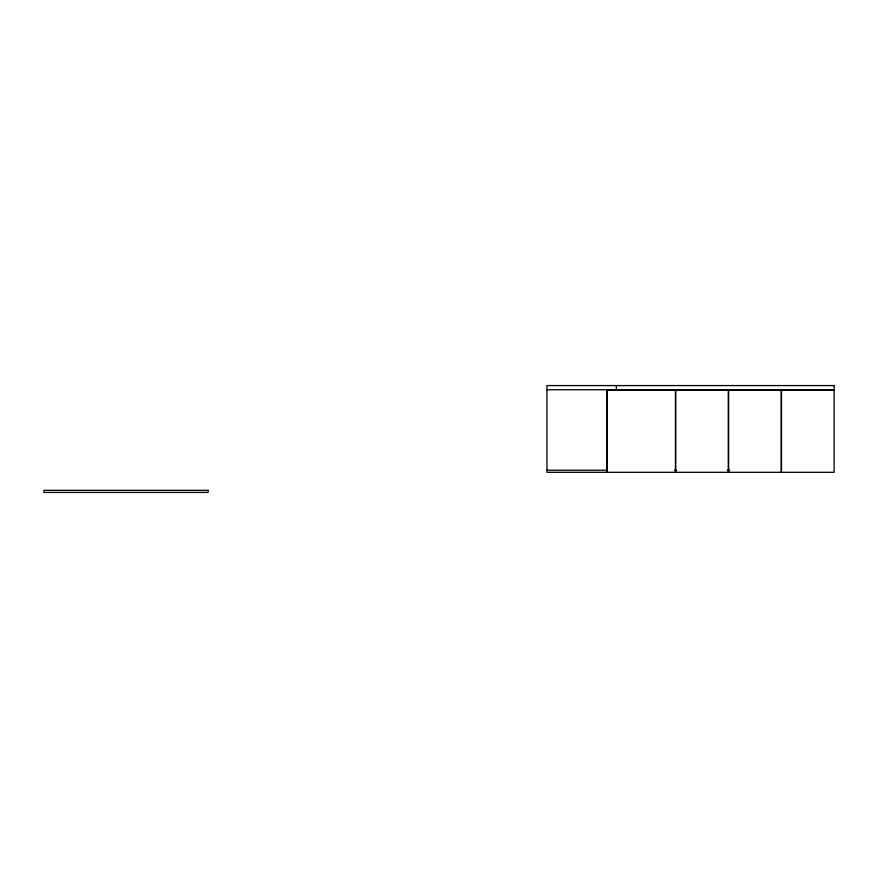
<?xml version="1.0" encoding="UTF-8"?>
<svg xmlns="http://www.w3.org/2000/svg" width="878" height="878" viewBox="0 0 878 878"><rect width="100%" height="100%" fill="white"/><g stroke="black" fill="none" stroke-linecap="round" stroke-linejoin="round"><path stroke-width="1.32" d="M546.961 389.733L834.1 389.733M834.1 389.964L781.486 389.964L781.486 472.309M546.961 470.224L606.863 470.224M674.513 470.224L676.598 470.224M727.368 470.224L729.673 470.224M781.255 472.309L781.255 389.964L728.641 389.964L728.641 472.309M728.29 472.309L728.29 389.964L675.676 389.964L675.676 472.309M675.445 472.309L675.445 389.964L607.093 389.964L607.093 472.309M616.345 385.574L616.345 389.733M606.863 389.733L606.863 472.309M834.1 385.574L546.961 385.574L546.961 472.309L834.1 472.309L834.1 385.574M208.108 490.341L43.9 490.341L43.9 492.426L208.108 492.426L208.108 490.341"/></g></svg>
